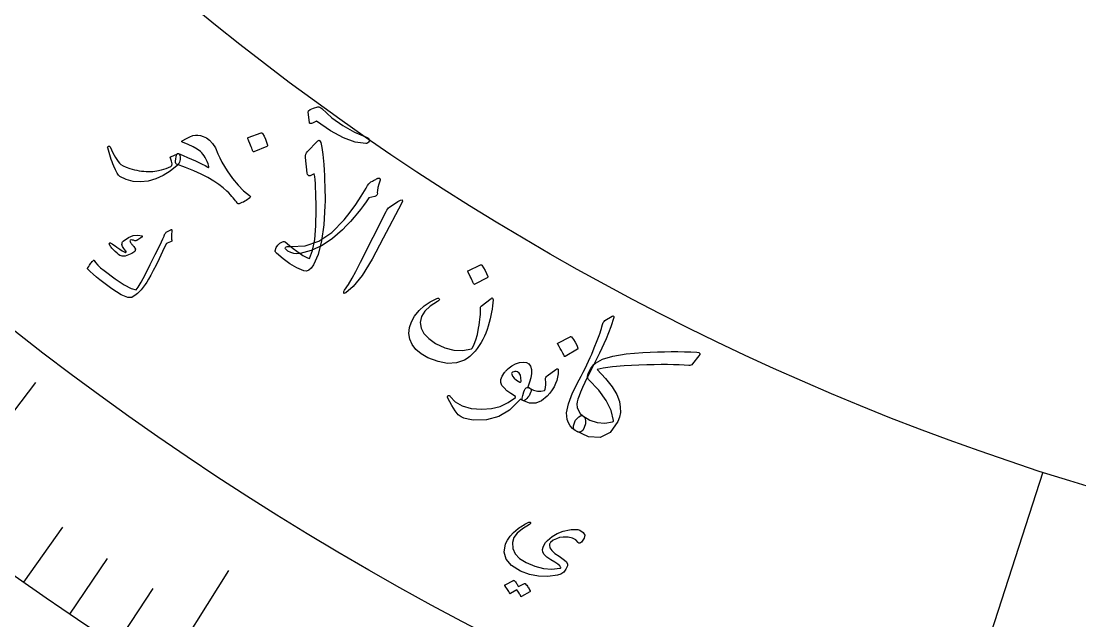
# Model space of a CAD drawing. Header units: millimetres. Extents: x -83 to 83, y -82 to 91.
# Drawn here: x -32.13 to -13.44, y -46.2 to -35.61 of the extents above; entities that cross this region are included whole.
import ezdxf

# ---------------------------------------------------------------- set-up
doc = ezdxf.new("R2010")
doc.units = ezdxf.units.MM
for name, color, linetype in [('CUT_OUTER', 1, 'Continuous'), ('ENGRAVE', 7, 'Continuous'), ('ENGRAVE_FINE', 8, 'Continuous'), ('TEXT', 5, 'Continuous')]:
    doc.layers.add(name, color=color, linetype=linetype)

msp = doc.modelspace()

# ---------------------------------------------------------------- linework, layer by layer
at = {"layer": 'CUT_OUTER'}
msp.add_arc((0, 0), 82.5, 179.648438, 0, dxfattribs=at)
at = {"layer": 'ENGRAVE'}
for points in [[(-33.67, -44.3557), (-31.8742, -41.9901)], [(-17.1269, -52.9884), (-14.0821, -43.5682)], [(-29.6215, -47.1557), (-28.463, -45.3114)]]:
    msp.add_lwpolyline(points, dxfattribs=at)
for radius in [80.85, 80.85, 78.6844, 74.6625, 74.6625, 71.4862, 65.5875, 65.5875, 62.1225, 55.6875, 55.6875, 52.2225, 45.7875, 45.7875]:
    msp.add_circle((0, 0), radius, dxfattribs=at)
at = {"layer": 'ENGRAVE_FINE'}
for points in [[(-32.0812, -45.518), (-31.3968, -44.547)], [(-31.2713, -46.0782), (-30.6042, -45.0952)], [(-30.4513, -46.6242), (-29.8017, -45.6295)]]:
    msp.add_lwpolyline(points, dxfattribs=at)
at = {"layer": 'TEXT'}
for points in [[(-26.0222, -37.6659), (-26.0027, -37.6766), (-25.9903, -37.6905), (-25.985, -37.7075), (-25.9867, -37.7277), (-25.9944, -37.7468), (-26.0068, -37.7605), (-26.0241, -37.7688), (-26.0462, -37.7715), (-26.2319, -37.7456), (-26.4389, -37.6711), (-26.6668, -37.5476), (-26.9147, -37.3748), (-26.9393, -37.3881), (-26.9622, -37.3992), (-26.9835, -37.4079), (-27.0031, -37.4144), (-27.0182, -37.4174), (-27.0294, -37.4162), (-27.0368, -37.4108), (-27.0403, -37.4014), (-27.0642, -37.2184), (-27.0574, -37.1939), (-27.0264, -37.1698), (-26.9711, -37.1461), (-26.8917, -37.1226), (-26.8744, -37.1221), (-26.8569, -37.1271), (-26.8391, -37.1373), (-26.8211, -37.153), (-26.6437, -37.3145), (-26.4512, -37.454), (-26.2439, -37.5712), (-26.0222, -37.6659)], [(-28.092, -38.7271), (-28.1136, -38.744), (-28.1358, -38.76), (-28.1587, -38.7751), (-28.1823, -38.7893), (-28.2065, -38.8024), (-28.2314, -38.814), (-28.2571, -38.8243), (-28.2835, -38.8331), (-28.2927, -38.8349), (-28.3011, -38.8333), (-28.3088, -38.8284), (-28.3157, -38.82), (-28.3298, -38.8009), (-28.3462, -38.7796), (-28.365, -38.7562), (-28.3861, -38.7305), (-28.4097, -38.7031), (-28.436, -38.674), (-28.465, -38.6433), (-28.4968, -38.6109), (-28.5617, -38.5508), (-28.6398, -38.491), (-28.7311, -38.4317), (-28.8356, -38.3726), (-28.9533, -38.3134), (-29.0843, -38.2537), (-29.2286, -38.1935), (-29.3862, -38.1326), (-29.3987, -38.1245), (-29.4052, -38.1065), (-29.4058, -38.0785), (-29.4005, -38.0405), (-29.3924, -38.0041), (-29.3853, -37.9771), (-29.3792, -37.9595), (-29.3741, -37.9513), (-29.3678, -37.9483), (-29.3617, -37.9468), (-29.356, -37.9468), (-29.3506, -37.9483), (-29.2695, -37.9821), (-29.1931, -38.0146), (-29.1213, -38.0458), (-29.0541, -38.0757), (-28.9917, -38.1046), (-28.9344, -38.1329), (-28.8822, -38.1606), (-28.835, -38.1876), (-28.8248, -38.1922), (-28.8185, -38.1913), (-28.8159, -38.185), (-28.817, -38.1732), (-28.831, -38.1297), (-28.8461, -38.0894), (-28.8626, -38.0523), (-28.8803, -38.0183), (-28.8995, -37.9874), (-28.9202, -37.9595), (-28.9425, -37.9344), (-28.9664, -37.9124), (-29.0222, -37.8716), (-29.0932, -37.8301), (-29.1795, -37.7877), (-29.281, -37.7442), (-29.2854, -37.7434), (-29.2888, -37.7417), (-29.291, -37.7391), (-29.292, -37.7356), (-29.292, -37.7319), (-29.2909, -37.7285), (-29.2888, -37.7255), (-29.2857, -37.7229), (-29.2135, -37.6816), (-29.1505, -37.6509), (-29.0966, -37.6308), (-29.0518, -37.6212), (-29.0103, -37.622), (-28.9643, -37.6305), (-28.9138, -37.6469), (-28.8588, -37.671), (-28.8032, -37.7094), (-28.7507, -37.7685), (-28.7013, -37.8483), (-28.6548, -37.949), (-28.6221, -38.0247), (-28.5844, -38.1008), (-28.5417, -38.1775), (-28.494, -38.2547), (-28.3985, -38.3881), (-28.3009, -38.5045), (-28.2016, -38.6039), (-28.1005, -38.6864), (-28.0881, -38.6975), (-28.0826, -38.708), (-28.0839, -38.7179), (-28.092, -38.7271)], [(-27.8906, -37.5821), (-27.8858, -37.5814), (-27.8807, -37.5825), (-27.8753, -37.5856), (-27.8697, -37.5907), (-27.84, -37.64), (-27.8156, -37.6915), (-27.7966, -37.745), (-27.7828, -37.8007), (-27.7827, -37.8077), (-27.7845, -37.8133), (-27.7882, -37.8175), (-27.7938, -37.8203), (-28.024, -37.9145), (-28.0308, -37.9157), (-28.0366, -37.913), (-28.0411, -37.9064), (-28.0445, -37.8959), (-28.0474, -37.8868), (-28.0522, -37.8728), (-28.059, -37.8538), (-28.0677, -37.83), (-28.0786, -37.801), (-28.0919, -37.7667), (-28.1077, -37.7271), (-28.1259, -37.6822), (-28.1278, -37.6756), (-28.1275, -37.6705), (-28.125, -37.6672), (-28.1202, -37.6655)], [(-27.4696, -39.5084), (-27.3949, -39.5706), (-27.3261, -39.6252), (-27.2633, -39.6724), (-27.2065, -39.7121), (-27.1556, -39.7447), (-27.1107, -39.7703), (-27.0718, -39.7891), (-27.0388, -39.8011), (-26.9834, -39.6567), (-26.9458, -39.4638), (-26.9253, -39.2226), (-26.9212, -38.9332), (-26.9226, -38.8246), (-26.9246, -38.7246), (-26.9274, -38.6333), (-26.9308, -38.5504), (-26.9352, -38.4763), (-26.9406, -38.411), (-26.947, -38.3546), (-26.9545, -38.3069), (-27.03, -38.3426), (-27.0493, -38.3396), (-27.0637, -38.3308), (-27.073, -38.3161), (-27.0774, -38.2955), (-27.1117, -38.0175), (-27.1115, -37.9874), (-27.1054, -37.9594), (-27.0932, -37.9335), (-27.075, -37.9098), (-26.9028, -37.734), (-26.89, -37.7221), (-26.8786, -37.7152), (-26.8687, -37.7133), (-26.8602, -37.7163), (-26.8378, -37.7543), (-26.8185, -37.8377), (-26.8018, -37.9664), (-26.7876, -38.1407), (-26.781, -38.2387), (-26.7755, -38.3347), (-26.7712, -38.4288), (-26.7679, -38.5209), (-26.7659, -38.6111), (-26.765, -38.6993), (-26.7653, -38.7856), (-26.7668, -38.87), (-26.7861, -39.2051), (-26.8255, -39.4908), (-26.886, -39.7268), (-26.9684, -39.913), (-27.0092, -39.9699), (-27.0511, -40.0063), (-27.094, -40.0222), (-27.138, -40.0175), (-27.2641, -39.9634), (-27.3871, -39.8932), (-27.5069, -39.8069), (-27.6232, -39.7046), (-27.6335, -39.6946), (-27.6405, -39.6848), (-27.6442, -39.6753), (-27.6445, -39.6659), (-27.6264, -39.608), (-27.5989, -39.5622), (-27.5622, -39.5284), (-27.5163, -39.5066), (-27.4999, -39.502), (-27.4866, -39.5009), (-27.4765, -39.503), (-27.4696, -39.5084)], [(-29.3702, -37.9508), (-29.3562, -37.9482), (-29.3446, -37.9521), (-29.3354, -37.9625), (-29.3285, -37.9795), (-29.3232, -38.0028), (-29.3213, -38.0265), (-29.3229, -38.0507), (-29.3279, -38.0753), (-29.3354, -38.0983), (-29.3464, -38.1201), (-29.3608, -38.1405), (-29.3786, -38.1596), (-29.4981, -38.2574), (-29.6231, -38.3355), (-29.7537, -38.3936), (-29.89, -38.4317), (-30.0256, -38.4476), (-30.1539, -38.4392), (-30.2748, -38.4066), (-30.3882, -38.3496), (-30.4114, -38.3279), (-30.4371, -38.2904), (-30.4652, -38.237), (-30.4957, -38.1677), (-30.5111, -38.1297), (-30.5257, -38.0909), (-30.5397, -38.0513), (-30.5529, -38.0108), (-30.5657, -37.9699), (-30.5782, -37.9286), (-30.5905, -37.8871), (-30.6025, -37.8453), (-30.6039, -37.8363), (-30.6019, -37.8287), (-30.5964, -37.8225), (-30.5876, -37.8178), (-30.5778, -37.8156), (-30.5696, -37.817), (-30.563, -37.8222), (-30.558, -37.8309), (-30.5346, -37.8837), (-30.5113, -37.9323), (-30.488, -37.9768), (-30.4647, -38.0171), (-30.4413, -38.0536), (-30.4174, -38.0863), (-30.3931, -38.1154), (-30.3682, -38.1407), (-30.3307, -38.1659), (-30.2787, -38.1896), (-30.2123, -38.2116), (-30.1315, -38.232), (-30.0875, -38.2414), (-30.0446, -38.2493), (-30.0028, -38.2556), (-29.962, -38.2603), (-29.9222, -38.2634), (-29.8833, -38.2646), (-29.8453, -38.2641), (-29.8081, -38.2617), (-29.7322, -38.2522), (-29.6536, -38.2349), (-29.5723, -38.21), (-29.4884, -38.1773), (-29.4705, -38.1596), (-29.4659, -38.1285), (-29.4745, -38.0841), (-29.4963, -38.0263), (-29.4989, -38.0185), (-29.4986, -38.0121), (-29.4954, -38.0071), (-29.4893, -38.0035)], [(-27.2057, -39.7109), (-27.263, -39.7163), (-27.3177, -39.7111), (-27.37, -39.6953), (-27.4196, -39.6689), (-27.445, -39.6492), (-27.4609, -39.6318), (-27.4672, -39.6168), (-27.464, -39.6042), (-27.4516, -39.5936), (-27.4318, -39.5874), (-27.4047, -39.5853), (-27.3703, -39.5875), (-27.1169, -39.5776), (-26.8754, -39.4958), (-26.6457, -39.3424), (-26.4279, -39.118), (-26.3211, -38.983), (-26.2206, -38.8442), (-26.1262, -38.7016), (-26.0379, -38.5553), (-26.0123, -38.5129), (-25.9899, -38.4806), (-25.9706, -38.4585), (-25.9545, -38.4464), (-25.9288, -38.4334), (-25.906, -38.4218), (-25.8862, -38.4116), (-25.8694, -38.4027), (-25.8554, -38.3952), (-25.8441, -38.3894), (-25.8355, -38.3851), (-25.8296, -38.3823), (-25.82, -38.3801), (-25.8118, -38.38), (-25.8049, -38.3819), (-25.7994, -38.3858), (-25.7942, -38.3933), (-25.7913, -38.4005), (-25.7907, -38.4074), (-25.7923, -38.4141), (-25.8166, -38.4868), (-25.8329, -38.5476), (-25.8411, -38.5965), (-25.8414, -38.6335), (-25.8407, -38.6604), (-25.8479, -38.6813), (-25.8629, -38.696), (-25.8857, -38.7047), (-25.9942, -38.7296), (-26.0376, -38.7965), (-26.085, -38.8642), (-26.1365, -38.9328), (-26.1921, -39.0023), (-26.2518, -39.0727), (-26.3155, -39.1445), (-26.3832, -39.2175), (-26.455, -39.2918), (-26.6316, -39.4494), (-26.8155, -39.5719), (-27.0069, -39.6591), (-27.2057, -39.7109)], [(-25.4797, -38.7961), (-25.4297, -38.7671), (-25.4023, -38.7634), (-25.3975, -38.7849), (-25.4153, -38.8316), (-25.7372, -39.4391), (-25.935, -39.8118), (-26.111, -40.0978), (-26.2659, -40.2966), (-26.3999, -40.4081), (-26.4152, -40.4144), (-26.4261, -40.416), (-26.4328, -40.4129), (-26.4351, -40.4051), (-26.4347, -40.3956), (-26.4318, -40.3847), (-26.4264, -40.3726), (-26.4185, -40.3592), (-26.3522, -40.2579), (-26.2866, -40.1475), (-26.2217, -40.0278), (-26.1573, -39.899), (-26.1399, -39.8657), (-26.0937, -39.7753), (-26.0186, -39.6277), (-25.9146, -39.4232), (-25.687, -38.9675), (-25.6733, -38.9443), (-25.6585, -38.9243), (-25.6426, -38.9076), (-25.6256, -38.8942)], [(-29.4687, -39.3137), (-29.4725, -39.3359), (-29.4752, -39.3574), (-29.477, -39.3784), (-29.4778, -39.3989), (-29.4774, -39.4188), (-29.4759, -39.4383), (-29.4733, -39.4574), (-29.4694, -39.4761), (-29.4692, -39.485), (-29.4727, -39.4928), (-29.4798, -39.4992), (-29.4906, -39.5044), (-29.5504, -39.5295), (-29.5566, -39.5324), (-29.5615, -39.5352), (-29.5651, -39.5377), (-29.5674, -39.54), (-29.6337, -39.6791), (-29.6943, -39.8042), (-29.7491, -39.9154), (-29.7984, -40.0127), (-29.8421, -40.0958), (-29.8803, -40.1645), (-29.9129, -40.219), (-29.9401, -40.259), (-29.9946, -40.3323), (-30.0132, -40.3545), (-30.0329, -40.376), (-30.0539, -40.3968), (-30.0761, -40.4168), (-30.0995, -40.436), (-30.1244, -40.4543), (-30.1506, -40.4717), (-30.1782, -40.4882), (-30.2498, -40.4898), (-30.3674, -40.4392), (-30.5305, -40.3359), (-30.7387, -40.1793), (-30.8016, -40.1276), (-30.8584, -40.0781), (-30.9092, -40.0307), (-30.954, -39.9855), (-30.957, -39.98), (-30.958, -39.9747), (-30.957, -39.9694), (-30.9541, -39.9642), (-30.9379, -39.9406), (-30.9231, -39.9192), (-30.9096, -39.9001), (-30.8973, -39.8833), (-30.8862, -39.8685), (-30.8761, -39.8555), (-30.867, -39.8444), (-30.8589, -39.8352), (-30.8541, -39.8303), (-30.8498, -39.8288), (-30.846, -39.8306), (-30.8429, -39.8359), (-30.8164, -39.873), (-30.7777, -39.9151), (-30.7269, -39.962), (-30.6638, -40.0138), (-30.4701, -40.1614), (-30.3111, -40.267), (-30.1874, -40.3312), (-30.0993, -40.3542), (-30.0655, -40.3087), (-30.0131, -40.2192), (-29.9421, -40.0858), (-29.8522, -39.9086), (-29.7633, -39.7304), (-29.6964, -39.5953), (-29.6516, -39.5033), (-29.6289, -39.4543), (-29.6231, -39.4407), (-29.6177, -39.4279), (-29.6126, -39.416), (-29.6079, -39.405), (-29.6036, -39.3949), (-29.5998, -39.3859), (-29.5966, -39.378), (-29.5939, -39.3712), (-29.5871, -39.3569), (-29.5786, -39.3448), (-29.5683, -39.3349), (-29.5563, -39.3272), (-29.4861, -39.2914), (-29.4809, -39.2893), (-29.4766, -39.2886), (-29.473, -39.2894), (-29.4703, -39.2916), (-29.4683, -39.2961), (-29.4674, -39.3014), (-29.4675, -39.3072), (-29.4687, -39.3137)], [(-29.9956, -39.4013), (-29.9931, -39.4038), (-29.9916, -39.4067), (-29.991, -39.4101), (-29.9913, -39.4139), (-29.9925, -39.4167), (-29.9943, -39.4193), (-29.9965, -39.4219), (-29.9992, -39.4243), (-30.0897, -39.4795), (-30.0996, -39.4846), (-30.1082, -39.4877), (-30.1155, -39.4888), (-30.1217, -39.4879), (-30.1441, -39.4792), (-30.165, -39.4742), (-30.1845, -39.4729), (-30.2025, -39.4754), (-30.2086, -39.4792), (-30.2103, -39.4871), (-30.2074, -39.4989), (-30.2001, -39.5148), (-30.1941, -39.5239), (-30.1877, -39.5331), (-30.1808, -39.5422), (-30.1736, -39.5514), (-30.1658, -39.5607), (-30.1574, -39.5702), (-30.1485, -39.5798), (-30.1389, -39.5896), (-30.1135, -39.6336), (-30.126, -39.6748), (-30.1764, -39.7133), (-30.2648, -39.7489), (-30.2956, -39.7561), (-30.3228, -39.7592), (-30.3463, -39.7584), (-30.3663, -39.7535), (-30.3853, -39.7444), (-30.409, -39.7285), (-30.4374, -39.7057), (-30.4705, -39.6761), (-30.4871, -39.6605), (-30.5023, -39.6452), (-30.5162, -39.6299), (-30.5287, -39.6149), (-30.5401, -39.6002), (-30.5505, -39.5862), (-30.5601, -39.573), (-30.5687, -39.5605), (-30.5727, -39.551), (-30.5742, -39.5426), (-30.5733, -39.5352), (-30.57, -39.5288), (-30.5646, -39.5237), (-30.5586, -39.5217), (-30.5521, -39.5228), (-30.5451, -39.5269), (-30.5236, -39.5413), (-30.4995, -39.558), (-30.4727, -39.577), (-30.4434, -39.5982), (-30.3886, -39.6378), (-30.3442, -39.6667), (-30.3103, -39.6848), (-30.2869, -39.6923), (-30.2831, -39.6924), (-30.2801, -39.691), (-30.2777, -39.6883), (-30.276, -39.6842), (-30.2757, -39.6811), (-30.2766, -39.6773), (-30.2787, -39.6729), (-30.2821, -39.6678), (-30.3168, -39.6248), (-30.3307, -39.606), (-30.3408, -39.5877), (-30.3472, -39.5699), (-30.35, -39.5525), (-30.3498, -39.5347), (-30.3459, -39.5192), (-30.3383, -39.506), (-30.3268, -39.4951), (-30.2361, -39.4321), (-30.1506, -39.3955), (-30.0705, -39.3852), (-29.9956, -39.4013)], [(-24.0194, -39.9126), (-24.0147, -39.9114), (-24.0095, -39.912), (-24.0039, -39.9146), (-23.9979, -39.919), (-23.9638, -39.9652), (-23.9348, -40.0139), (-23.9108, -40.0652), (-23.8919, -40.1192), (-23.8911, -40.1262), (-23.8923, -40.1319), (-23.8956, -40.1365), (-23.901, -40.1398), (-24.1204, -40.2561), (-24.1271, -40.258), (-24.1331, -40.2559), (-24.1382, -40.2497), (-24.1425, -40.2396), (-24.1463, -40.2308), (-24.1524, -40.2174), (-24.1609, -40.1992), (-24.1718, -40.1764), (-24.1853, -40.1487), (-24.2018, -40.1159), (-24.2211, -40.0781), (-24.2434, -40.0352), (-24.2459, -40.0288), (-24.2461, -40.0238), (-24.2439, -40.0202), (-24.2394, -40.0181)], [(-23.7983, -40.5316), (-23.8023, -40.584), (-23.8079, -40.6378), (-23.8151, -40.6931), (-23.8239, -40.7498), (-23.8348, -40.8082), (-23.8483, -40.8683), (-23.8643, -40.9301), (-23.8829, -40.9936), (-23.9033, -41.0559), (-23.926, -41.1161), (-23.9512, -41.1742), (-23.9789, -41.2304), (-24.009, -41.2847), (-24.0418, -41.3372), (-24.0772, -41.3881), (-24.1153, -41.4371), (-24.1596, -41.4861), (-24.2058, -41.5283), (-24.2538, -41.5638), (-24.3036, -41.5926), (-24.4449, -41.6416), (-24.5993, -41.6514), (-24.7667, -41.6218), (-24.9468, -41.5526), (-25.0663, -41.4845), (-25.16, -41.4067), (-25.2279, -41.3193), (-25.2699, -41.2226), (-25.2844, -41.1223), (-25.2746, -41.0212), (-25.2406, -40.9195), (-25.1826, -40.817), (-25.1036, -40.7192), (-25.012, -40.6349), (-24.908, -40.5639), (-24.7917, -40.5062), (-24.7758, -40.5012), (-24.7631, -40.5008), (-24.7537, -40.5049), (-24.7474, -40.5136), (-24.7441, -40.5259), (-24.7483, -40.5377), (-24.7599, -40.549), (-24.7789, -40.5599), (-24.91, -40.6421), (-25.0044, -40.7306), (-25.062, -40.8258), (-25.0826, -40.9277), (-25.0675, -41.0286), (-25.0175, -41.1246), (-24.9324, -41.2155), (-24.8122, -41.301), (-24.6508, -41.3774), (-24.4911, -41.4183), (-24.3334, -41.4239), (-24.1779, -41.3942), (-24.1739, -41.3922), (-24.1697, -41.3884), (-24.1652, -41.3828), (-24.1604, -41.3753), (-24.1285, -41.3128), (-24.1002, -41.2348), (-24.0754, -41.1415), (-24.0539, -41.0329), (-24.0449, -40.9771), (-24.0372, -40.9248), (-24.0307, -40.8761), (-24.0254, -40.8309), (-24.0216, -40.7892), (-24.0195, -40.7513), (-24.0191, -40.7169), (-24.0205, -40.6862), (-24.0205, -40.6706), (-24.018, -40.6576), (-24.0131, -40.6473), (-24.0058, -40.6397), (-23.8296, -40.5035), (-23.8168, -40.4971), (-23.8074, -40.4996), (-23.8012, -40.5111), (-23.7983, -40.5316)], [(-22.2102, -42.5801), (-22.1791, -42.6157), (-22.1649, -42.662), (-22.1678, -42.7191), (-22.1878, -42.7871), (-22.2152, -42.838), (-22.2507, -42.8638), (-22.2943, -42.8646), (-22.3459, -42.8402), (-22.3966, -42.8004), (-22.4374, -42.7545), (-22.4683, -42.7028), (-22.4891, -42.6452), (-22.4992, -42.5228), (-22.4675, -42.3651), (-22.3942, -42.1721), (-22.2794, -41.9437), (-22.2423, -41.8757), (-22.2069, -41.8086), (-22.1731, -41.7424), (-22.1409, -41.6771), (-22.1105, -41.6129), (-22.0819, -41.5499), (-22.0551, -41.4881), (-22.0301, -41.4275), (-21.9994, -41.35), (-21.9719, -41.2796), (-21.9476, -41.2162), (-21.9263, -41.1598), (-21.9084, -41.1108), (-21.894, -41.0694), (-21.883, -41.0357), (-21.8756, -41.0096), (-21.8632, -40.9659), (-21.8507, -40.9326), (-21.8379, -40.9097), (-21.8249, -40.8973), (-21.6951, -40.8207), (-21.6789, -40.8143), (-21.6688, -40.8157), (-21.6647, -40.825), (-21.6667, -40.8421), (-21.7165, -41.0073), (-21.8005, -41.218), (-21.9187, -41.4741), (-22.0712, -41.7757), (-22.1277, -41.8872), (-22.1768, -41.9882), (-22.2186, -42.0786), (-22.253, -42.1585), (-22.2799, -42.2277), (-22.2993, -42.2861), (-22.3113, -42.3336), (-22.3156, -42.3703), (-22.3109, -42.4298), (-22.2918, -42.4846), (-22.2582, -42.5347), (-22.2102, -42.5801)], [(-22.4362, -41.1804), (-22.4315, -41.1789), (-22.4263, -41.1794), (-22.4205, -41.1817), (-22.4142, -41.1859), (-22.3779, -41.2307), (-22.3465, -41.2783), (-22.3201, -41.3288), (-22.2986, -41.382), (-22.2975, -41.389), (-22.2985, -41.3948), (-22.3016, -41.3995), (-22.3068, -41.403), (-22.5218, -41.5282), (-22.5285, -41.5303), (-22.5345, -41.5284), (-22.5399, -41.5225), (-22.5448, -41.5125), (-22.5489, -41.5039), (-22.5557, -41.4907), (-22.5651, -41.4729), (-22.577, -41.4505), (-22.5919, -41.4233), (-22.6099, -41.3911), (-22.6311, -41.3541), (-22.6554, -41.3121), (-22.6583, -41.3057), (-22.6587, -41.3007), (-22.6566, -41.2971), (-22.6522, -41.2947)], [(-21.9606, -41.7614), (-21.8099, -41.9173), (-21.694, -42.0633), (-21.613, -42.1997), (-21.5673, -42.3269), (-21.5513, -42.427), (-21.5501, -42.5189), (-21.5637, -42.6025), (-21.5922, -42.6777), (-21.7316, -42.8704), (-21.9043, -42.9619), (-22.1102, -42.9516), (-22.3484, -42.8389), (-22.3628, -42.8259), (-22.372, -42.8077), (-22.3761, -42.7843), (-22.3751, -42.7557), (-22.3678, -42.7179), (-22.356, -42.6844), (-22.3398, -42.6553), (-22.319, -42.6304), (-22.2841, -42.5983), (-22.2548, -42.5789), (-22.231, -42.5724), (-22.2127, -42.5788), (-22.0881, -42.6532), (-21.9591, -42.6953), (-21.8258, -42.7049), (-21.6886, -42.6821), (-21.6794, -42.6791), (-21.6732, -42.675), (-21.6699, -42.6698), (-21.6697, -42.6635), (-21.7112, -42.4856), (-21.7986, -42.3056), (-21.9317, -42.1234), (-22.1101, -41.9384), (-22.1261, -41.914), (-22.1289, -41.8804), (-22.1185, -41.8374), (-22.095, -41.7853), (-22.0699, -41.7414), (-22.0442, -41.7039), (-22.0179, -41.6725), (-21.991, -41.6474), (-21.8672, -41.5789), (-21.6856, -41.5254), (-21.4465, -41.4862), (-21.1503, -41.4605), (-21.0212, -41.4541), (-20.895, -41.4493), (-20.7716, -41.4462), (-20.6511, -41.4446), (-20.5333, -41.4447), (-20.4183, -41.4465), (-20.3061, -41.4499), (-20.1967, -41.4551), (-20.1645, -41.4622), (-20.1482, -41.4756), (-20.1476, -41.4953), (-20.1628, -41.5213), (-20.2763, -41.6619), (-20.2894, -41.6755), (-20.3041, -41.6849), (-20.3205, -41.6899), (-20.3386, -41.6906), (-20.4218, -41.6838), (-20.5127, -41.6788), (-20.6114, -41.6753), (-20.718, -41.6735), (-20.8322, -41.6734), (-20.9542, -41.6752), (-21.084, -41.679), (-21.2215, -41.6845), (-21.4809, -41.698), (-21.6907, -41.7149), (-21.8507, -41.7358), (-21.9606, -41.7614)], [(-23.3372, -42.3084), (-23.5066, -42.4776), (-23.6979, -42.5918), (-23.9112, -42.6505), (-24.1463, -42.6533), (-24.177, -42.6497), (-24.2068, -42.6451), (-24.2357, -42.6397), (-24.2636, -42.6333), (-24.2904, -42.626), (-24.3158, -42.6177), (-24.3398, -42.6083), (-24.3624, -42.5979), (-24.4117, -42.5598), (-24.467, -42.492), (-24.5282, -42.3943), (-24.5949, -42.267), (-24.6007, -42.2509), (-24.602, -42.2378), (-24.5988, -42.2277), (-24.5911, -42.2207), (-24.5814, -42.2174), (-24.5719, -42.2189), (-24.5627, -42.2251), (-24.5537, -42.236), (-24.4645, -42.3339), (-24.3416, -42.4045), (-24.1852, -42.4475), (-23.9957, -42.4624), (-23.8275, -42.4499), (-23.6727, -42.4107), (-23.5313, -42.3449), (-23.4033, -42.2527), (-23.4013, -42.248), (-23.4008, -42.2438), (-23.4016, -42.2399), (-23.404, -42.2364), (-23.4863, -42.1843), (-23.5531, -42.1342), (-23.6045, -42.0862), (-23.6405, -42.0404), (-23.6598, -41.9898), (-23.659, -41.9353), (-23.6381, -41.8769), (-23.5973, -41.8145), (-23.591, -41.8067), (-23.5844, -41.7989), (-23.5774, -41.7911), (-23.57, -41.7834), (-23.5622, -41.7755), (-23.5537, -41.7673), (-23.5447, -41.7589), (-23.5352, -41.7501), (-23.4673, -41.6967), (-23.4001, -41.6586), (-23.3336, -41.6356), (-23.2677, -41.6279), (-23.2094, -41.636), (-23.1655, -41.6608), (-23.1361, -41.7023), (-23.1211, -41.7606), (-23.1189, -41.8312), (-23.129, -41.9063), (-23.1514, -41.9857), (-23.1861, -42.0694), (-23.1813, -42.072), (-23.1764, -42.0744), (-23.1717, -42.0765), (-23.167, -42.0784), (-23.1623, -42.0803), (-23.1576, -42.0824), (-23.1528, -42.0847), (-23.1479, -42.0873), (-23.1332, -42.1), (-23.1261, -42.1176), (-23.1265, -42.1403), (-23.1345, -42.168), (-23.147, -42.1964), (-23.1625, -42.2235), (-23.181, -42.2495), (-23.2024, -42.2742), (-23.2238, -42.2945), (-23.2423, -42.3073), (-23.2578, -42.3125), (-23.2704, -42.3101), (-23.3174, -42.2842), (-23.3202, -42.2885), (-23.3244, -42.2939), (-23.3301, -42.3006), (-23.3372, -42.3084)], [(-23.304, -41.9691), (-23.3049, -41.9101), (-23.3155, -41.8628), (-23.3358, -41.8273), (-23.3659, -41.8035), (-23.3885, -41.7976), (-23.4107, -41.796), (-23.4324, -41.7987), (-23.4537, -41.8055), (-23.4623, -41.8107), (-23.4675, -41.8186), (-23.4694, -41.8292), (-23.468, -41.8424), (-23.4551, -41.8786), (-23.4269, -41.9142), (-23.3835, -41.9491), (-23.3247, -41.9832), (-23.3179, -41.9854), (-23.3121, -41.9838), (-23.3075, -41.9783), (-23.304, -41.9691)], [(-22.8419, -41.8726), (-22.6906, -41.7577), (-22.6714, -41.7465), (-22.6575, -41.7463), (-22.6487, -41.7572), (-22.6452, -41.7791), (-22.6484, -41.8375), (-22.6575, -41.8952), (-22.6725, -41.9523), (-22.6935, -42.0088), (-22.7208, -42.0648), (-22.7547, -42.1206), (-22.7953, -42.1762), (-22.8426, -42.2316), (-22.9406, -42.3147), (-23.045, -42.3554), (-23.1559, -42.3534), (-23.2729, -42.3088), (-23.2811, -42.2941), (-23.2811, -42.2636), (-23.2727, -42.2173), (-23.256, -42.1554), (-23.2438, -42.124), (-23.2297, -42.1004), (-23.214, -42.0846), (-23.1965, -42.0765), (-23.1856, -42.0757), (-23.1745, -42.0774), (-23.1632, -42.0817), (-23.1517, -42.0884), (-23.0823, -42.1237), (-23.0155, -42.1424), (-22.9512, -42.1444), (-22.8896, -42.1298), (-22.8861, -42.1279), (-22.8834, -42.1244), (-22.8815, -42.1193), (-22.8802, -42.1126), (-22.8711, -42.0727), (-22.8662, -42.0296), (-22.8655, -41.9834), (-22.8691, -41.9341), (-22.8692, -41.9161), (-22.8647, -41.8999), (-22.8556, -41.8854), (-22.8419, -41.8726)], [(-22.2923, -44.8141), (-22.3371, -44.7693), (-22.3967, -44.7386), (-22.4711, -44.722), (-22.5605, -44.7194), (-22.6226, -44.7284), (-22.6804, -44.7475), (-22.7336, -44.7766), (-22.7824, -44.8158), (-22.7898, -44.8248), (-22.7954, -44.8353), (-22.7992, -44.8472), (-22.801, -44.8607), (-22.7926, -44.9096), (-22.7618, -44.9589), (-22.7086, -45.0084), (-22.633, -45.0583), (-22.5578, -45.1065), (-22.5077, -45.1506), (-22.4828, -45.1908), (-22.483, -45.2269), (-22.5117, -45.2886), (-22.5507, -45.3368), (-22.6001, -45.3715), (-22.6599, -45.3927), (-22.8277, -45.4146), (-22.9926, -45.4095), (-23.1546, -45.3774), (-23.3135, -45.3184), (-23.4709, -45.2229), (-23.5676, -45.1111), (-23.6035, -44.9835), (-23.5787, -44.8403), (-23.5456, -44.7719), (-23.4975, -44.704), (-23.4344, -44.6367), (-23.3564, -44.5698), (-23.3323, -44.5524), (-23.3084, -44.536), (-23.2847, -44.5206), (-23.261, -44.5062), (-23.2374, -44.4927), (-23.2135, -44.48), (-23.1895, -44.4683), (-23.1653, -44.4574), (-23.1535, -44.4538), (-23.1448, -44.4544), (-23.1394, -44.459), (-23.1372, -44.4678), (-23.138, -44.4768), (-23.1412, -44.4846), (-23.1466, -44.4913), (-23.1543, -44.4967), (-23.2793, -44.5708), (-23.3711, -44.6483), (-23.4298, -44.7296), (-23.455, -44.8147), (-23.4487, -44.9215), (-23.4067, -45.0164), (-23.329, -45.0992), (-23.2157, -45.1696), (-23.058, -45.2353), (-22.9056, -45.274), (-22.7587, -45.2855), (-22.6176, -45.2701), (-22.6083, -45.2675), (-22.603, -45.2629), (-22.6017, -45.2563), (-22.6043, -45.2477), (-22.6214, -45.2256), (-22.6559, -45.1968), (-22.7078, -45.1614), (-22.7769, -45.1193), (-22.8456, -45.0733), (-22.893, -45.0281), (-22.9189, -44.9838), (-22.9234, -44.9405), (-22.9137, -44.8972), (-22.8959, -44.8557), (-22.8701, -44.8159), (-22.8363, -44.7779), (-22.7554, -44.7105), (-22.6637, -44.6572), (-22.5615, -44.6178), (-22.4486, -44.5922), (-22.4196, -44.5872), (-22.3922, -44.584), (-22.3665, -44.5826), (-22.3425, -44.5829), (-22.3202, -44.5848), (-22.2997, -44.5882), (-22.2809, -44.593), (-22.2639, -44.5993), (-22.2038, -44.6367), (-22.1789, -44.6838), (-22.1893, -44.7406), (-22.235, -44.8072), (-22.2523, -44.8227), (-22.2676, -44.829), (-22.2809, -44.8261), (-22.2923, -44.8141)], [(-23.245, -45.5376), (-23.2419, -45.5366), (-23.2383, -45.5369), (-23.2343, -45.5384), (-23.2298, -45.5412), (-23.2163, -45.5558), (-23.2037, -45.5708), (-23.1918, -45.5861), (-23.1808, -45.6017), (-23.1706, -45.6179), (-23.1612, -45.6347), (-23.1524, -45.6522), (-23.1444, -45.6703), (-23.1435, -45.6751), (-23.1442, -45.6793), (-23.1464, -45.683), (-23.1503, -45.6862), (-23.2958, -45.7711), (-23.2988, -45.7716), (-23.3021, -45.7699), (-23.3056, -45.766), (-23.3094, -45.76), (-23.3115, -45.755), (-23.3154, -45.7477), (-23.3211, -45.7381), (-23.3285, -45.7262), (-23.3377, -45.7117), (-23.3487, -45.6947), (-23.3616, -45.6749), (-23.3763, -45.6526), (-23.4908, -45.7173), (-23.4953, -45.7188), (-23.4995, -45.7176), (-23.5034, -45.7136), (-23.5069, -45.707), (-23.51, -45.7012), (-23.515, -45.6924), (-23.5218, -45.6805), (-23.5306, -45.6655), (-23.5414, -45.6473), (-23.5546, -45.6258), (-23.57, -45.6011), (-23.5878, -45.573), (-23.5892, -45.5692), (-23.589, -45.5661), (-23.5874, -45.5638), (-23.5844, -45.5622), (-23.4392, -45.4841), (-23.4361, -45.4831), (-23.4325, -45.4834), (-23.4285, -45.4849), (-23.424, -45.4877), (-23.4122, -45.4995), (-23.4012, -45.5118), (-23.391, -45.5246), (-23.3815, -45.5379), (-23.3728, -45.5516), (-23.3648, -45.5656), (-23.3575, -45.5799), (-23.3508, -45.5945)]]:
    msp.add_lwpolyline(points, close=True, dxfattribs=at)

doc.saveas('drawing.dxf')
